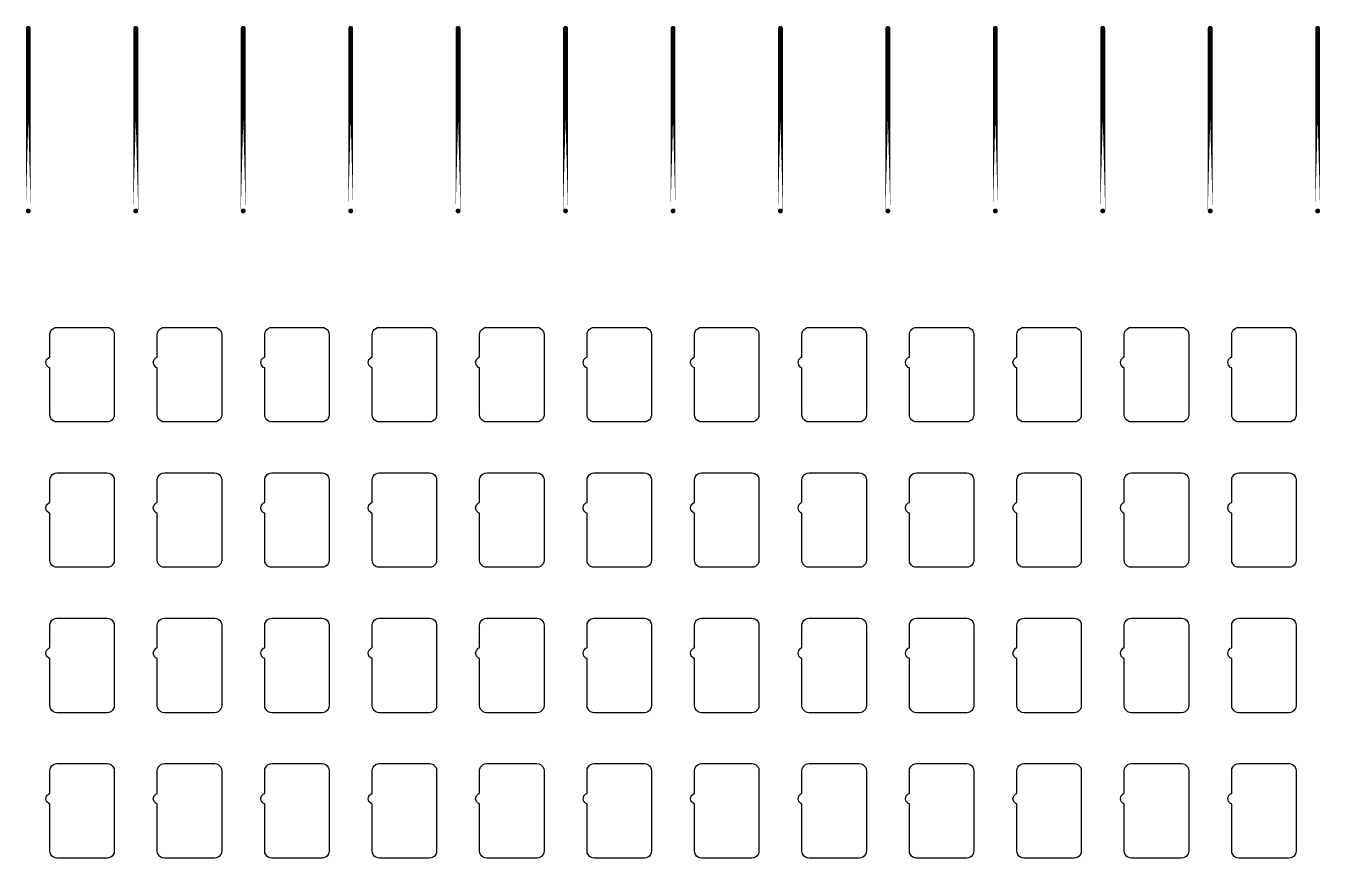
# Model space of a CAD drawing. Extents: x 11 to 212, y 11 to 212.
# Drawn here: x 144.69 to 165.95, y 161.77 to 175.44 of the extents above; entities that cross this region are included whole.
import ezdxf

# ---------------------------------------------------------------- set-up
doc = ezdxf.new("R2010")
doc.units = 0
doc.layers.get('0').update_dxf_attribs({"linetype": 'continuous'})
doc.layers.add('C2', color=7, linetype='continuous')

# ---------------------------------------------------------------- blocks, each defined once
blk = doc.blocks.new('cutlineendpoint')
at = {"const_width": 0.04}
blk.add_lwpolyline([(-0.02, 0, 1), (0.02, 0, 1)], format="xyb", close=True, dxfattribs=at)

msp = doc.modelspace()

# ---------------------------------------------------------------- linework, layer by layer
at = {"layer": 'C2', "const_width": 0.08}
for points in [[(144.729, 172.4), (144.729, 175.4)], [(146.494, 172.4), (146.494, 175.4)], [(148.259, 172.4), (148.259, 175.4)], [(150.024, 172.4), (150.024, 175.4)], [(151.788, 172.4), (151.788, 175.4)], [(153.553, 172.4), (153.553, 175.4)], [(155.318, 172.4), (155.318, 175.4)], [(157.082, 172.4), (157.082, 175.4)], [(158.847, 172.4), (158.847, 175.4)], [(160.612, 172.4), (160.612, 175.4)], [(162.376, 172.4), (162.376, 175.4)], [(164.141, 172.4), (164.141, 175.4)], [(165.906, 172.4), (165.906, 175.4)]]:
    msp.add_lwpolyline(points, close=True, dxfattribs=at)
at = {"layer": 'C2'}
for points in [[(146.024, 170.488), (146.054, 170.484), (146.082, 170.472), (146.107, 170.454), (146.125, 170.429), (146.137, 170.401), (146.141, 170.371), (146.141, 169.053), (146.137, 169.022), (146.125, 168.994), (146.107, 168.97), (146.082, 168.951), (146.054, 168.939), (146.024, 168.935), (145.2, 168.935), (145.17, 168.939), (145.141, 168.951), (145.117, 168.97), (145.098, 168.994), (145.086, 169.022), (145.082, 169.053), (145.082, 169.826), (145.065, 169.83), (145.03, 169.865), (145.018, 169.912), (145.03, 169.959), (145.065, 169.993), (145.082, 169.998), (145.082, 170.371), (145.086, 170.401), (145.098, 170.429), (145.117, 170.454), (145.141, 170.472), (145.17, 170.484), (145.2, 170.488)], [(147.788, 170.488), (147.819, 170.484), (147.847, 170.472), (147.871, 170.454), (147.89, 170.429), (147.902, 170.401), (147.906, 170.371), (147.906, 169.053), (147.902, 169.022), (147.89, 168.994), (147.871, 168.97), (147.847, 168.951), (147.819, 168.939), (147.788, 168.935), (146.965, 168.935), (146.934, 168.939), (146.906, 168.951), (146.882, 168.97), (146.863, 168.994), (146.851, 169.022), (146.847, 169.053), (146.847, 169.826), (146.829, 169.83), (146.795, 169.865), (146.782, 169.912), (146.795, 169.959), (146.829, 169.993), (146.847, 169.998), (146.847, 170.371), (146.851, 170.401), (146.863, 170.429), (146.882, 170.454), (146.906, 170.472), (146.934, 170.484), (146.965, 170.488)], [(149.553, 170.488), (149.583, 170.484), (149.612, 170.472), (149.636, 170.454), (149.655, 170.429), (149.667, 170.401), (149.671, 170.371), (149.671, 169.053), (149.667, 169.022), (149.655, 168.994), (149.636, 168.97), (149.612, 168.951), (149.583, 168.939), (149.553, 168.935), (148.729, 168.935), (148.699, 168.939), (148.671, 168.951), (148.646, 168.97), (148.628, 168.994), (148.616, 169.022), (148.612, 169.053), (148.612, 169.826), (148.594, 169.83), (148.56, 169.865), (148.547, 169.912), (148.56, 169.959), (148.594, 169.993), (148.612, 169.998), (148.612, 170.371), (148.616, 170.401), (148.628, 170.429), (148.646, 170.454), (148.671, 170.472), (148.699, 170.484), (148.729, 170.488)], [(151.318, 170.488), (151.348, 170.484), (151.376, 170.472), (151.401, 170.454), (151.42, 170.429), (151.431, 170.401), (151.435, 170.371), (151.435, 169.053), (151.431, 169.022), (151.42, 168.994), (151.401, 168.97), (151.376, 168.951), (151.348, 168.939), (151.318, 168.935), (150.494, 168.935), (150.464, 168.939), (150.435, 168.951), (150.411, 168.97), (150.392, 168.994), (150.38, 169.022), (150.376, 169.053), (150.376, 169.826), (150.359, 169.83), (150.324, 169.865), (150.312, 169.912), (150.324, 169.959), (150.359, 169.993), (150.376, 169.998), (150.376, 170.371), (150.38, 170.401), (150.392, 170.429), (150.411, 170.454), (150.435, 170.472), (150.464, 170.484), (150.494, 170.488)], [(153.082, 170.488), (153.113, 170.484), (153.141, 170.472), (153.166, 170.454), (153.184, 170.429), (153.196, 170.401), (153.2, 170.371), (153.2, 169.053), (153.196, 169.022), (153.184, 168.994), (153.166, 168.97), (153.141, 168.951), (153.113, 168.939), (153.082, 168.935), (152.259, 168.935), (152.228, 168.939), (152.2, 168.951), (152.176, 168.97), (152.157, 168.994), (152.145, 169.022), (152.141, 169.053), (152.141, 169.826), (152.124, 169.83), (152.089, 169.865), (152.076, 169.912), (152.089, 169.959), (152.124, 169.993), (152.141, 169.998), (152.141, 170.371), (152.145, 170.401), (152.157, 170.429), (152.176, 170.454), (152.2, 170.472), (152.228, 170.484), (152.259, 170.488)], [(154.847, 170.488), (154.878, 170.484), (154.906, 170.472), (154.93, 170.454), (154.949, 170.429), (154.961, 170.401), (154.965, 170.371), (154.965, 169.053), (154.961, 169.022), (154.949, 168.994), (154.93, 168.97), (154.906, 168.951), (154.878, 168.939), (154.847, 168.935), (154.024, 168.935), (153.993, 168.939), (153.965, 168.951), (153.94, 168.97), (153.922, 168.994), (153.91, 169.022), (153.906, 169.053), (153.906, 169.826), (153.888, 169.83), (153.854, 169.865), (153.841, 169.912), (153.854, 169.959), (153.888, 169.993), (153.906, 169.998), (153.906, 170.371), (153.91, 170.401), (153.922, 170.429), (153.94, 170.454), (153.965, 170.472), (153.993, 170.484), (154.024, 170.488)], [(156.612, 170.488), (156.642, 170.484), (156.671, 170.472), (156.695, 170.454), (156.714, 170.429), (156.725, 170.401), (156.729, 170.371), (156.729, 169.053), (156.725, 169.022), (156.714, 168.994), (156.695, 168.97), (156.671, 168.951), (156.642, 168.939), (156.612, 168.935), (155.788, 168.935), (155.758, 168.939), (155.729, 168.951), (155.705, 168.97), (155.686, 168.994), (155.675, 169.022), (155.671, 169.053), (155.671, 169.826), (155.653, 169.83), (155.618, 169.865), (155.606, 169.912), (155.618, 169.959), (155.653, 169.993), (155.671, 169.998), (155.671, 170.371), (155.675, 170.401), (155.686, 170.429), (155.705, 170.454), (155.729, 170.472), (155.758, 170.484), (155.788, 170.488)], [(158.376, 170.488), (158.407, 170.484), (158.435, 170.472), (158.46, 170.454), (158.478, 170.429), (158.49, 170.401), (158.494, 170.371), (158.494, 169.053), (158.49, 169.022), (158.478, 168.994), (158.46, 168.97), (158.435, 168.951), (158.407, 168.939), (158.376, 168.935), (157.553, 168.935), (157.522, 168.939), (157.494, 168.951), (157.47, 168.97), (157.451, 168.994), (157.439, 169.022), (157.435, 169.053), (157.435, 169.826), (157.418, 169.83), (157.383, 169.865), (157.371, 169.912), (157.383, 169.959), (157.418, 169.993), (157.435, 169.998), (157.435, 170.371), (157.439, 170.401), (157.451, 170.429), (157.47, 170.454), (157.494, 170.472), (157.522, 170.484), (157.553, 170.488)], [(160.141, 170.488), (160.172, 170.484), (160.2, 170.472), (160.224, 170.454), (160.243, 170.429), (160.255, 170.401), (160.259, 170.371), (160.259, 169.053), (160.255, 169.022), (160.243, 168.994), (160.224, 168.97), (160.2, 168.951), (160.172, 168.939), (160.141, 168.935), (159.318, 168.935), (159.287, 168.939), (159.259, 168.951), (159.234, 168.97), (159.216, 168.994), (159.204, 169.022), (159.2, 169.053), (159.2, 169.826), (159.182, 169.83), (159.148, 169.865), (159.135, 169.912), (159.148, 169.959), (159.182, 169.993), (159.2, 169.998), (159.2, 170.371), (159.204, 170.401), (159.216, 170.429), (159.234, 170.454), (159.259, 170.472), (159.287, 170.484), (159.318, 170.488)], [(161.906, 170.488), (161.936, 170.484), (161.965, 170.472), (161.989, 170.454), (162.008, 170.429), (162.02, 170.401), (162.024, 170.371), (162.024, 169.053), (162.02, 169.022), (162.008, 168.994), (161.989, 168.97), (161.965, 168.951), (161.936, 168.939), (161.906, 168.935), (161.082, 168.935), (161.052, 168.939), (161.024, 168.951), (160.999, 168.97), (160.98, 168.994), (160.969, 169.022), (160.965, 169.053), (160.965, 169.826), (160.947, 169.83), (160.913, 169.865), (160.9, 169.912), (160.913, 169.959), (160.947, 169.993), (160.965, 169.998), (160.965, 170.371), (160.969, 170.401), (160.98, 170.429), (160.999, 170.454), (161.024, 170.472), (161.052, 170.484), (161.082, 170.488)], [(163.671, 170.488), (163.701, 170.484), (163.729, 170.472), (163.754, 170.454), (163.772, 170.429), (163.784, 170.401), (163.788, 170.371), (163.788, 169.053), (163.784, 169.022), (163.772, 168.994), (163.754, 168.97), (163.729, 168.951), (163.701, 168.939), (163.671, 168.935), (162.847, 168.935), (162.817, 168.939), (162.788, 168.951), (162.764, 168.97), (162.745, 168.994), (162.733, 169.022), (162.729, 169.053), (162.729, 169.826), (162.712, 169.83), (162.677, 169.865), (162.665, 169.912), (162.677, 169.959), (162.712, 169.993), (162.729, 169.998), (162.729, 170.371), (162.733, 170.401), (162.745, 170.429), (162.764, 170.454), (162.788, 170.472), (162.817, 170.484), (162.847, 170.488)], [(165.435, 170.488), (165.466, 170.484), (165.494, 170.472), (165.518, 170.454), (165.537, 170.429), (165.549, 170.401), (165.553, 170.371), (165.553, 169.053), (165.549, 169.022), (165.537, 168.994), (165.518, 168.97), (165.494, 168.951), (165.466, 168.939), (165.435, 168.935), (164.612, 168.935), (164.581, 168.939), (164.553, 168.951), (164.529, 168.97), (164.51, 168.994), (164.498, 169.022), (164.494, 169.053), (164.494, 169.826), (164.476, 169.83), (164.442, 169.865), (164.429, 169.912), (164.442, 169.959), (164.476, 169.993), (164.494, 169.998), (164.494, 170.371), (164.498, 170.401), (164.51, 170.429), (164.529, 170.454), (164.553, 170.472), (164.581, 170.484), (164.612, 170.488)], [(146.024, 168.1), (146.054, 168.096), (146.082, 168.084), (146.107, 168.066), (146.125, 168.041), (146.137, 168.013), (146.141, 167.982), (146.141, 166.665), (146.137, 166.634), (146.125, 166.606), (146.107, 166.582), (146.082, 166.563), (146.054, 166.551), (146.024, 166.547), (145.2, 166.547), (145.17, 166.551), (145.141, 166.563), (145.117, 166.582), (145.098, 166.606), (145.086, 166.634), (145.082, 166.665), (145.082, 167.437), (145.065, 167.442), (145.03, 167.476), (145.018, 167.524), (145.03, 167.571), (145.065, 167.605), (145.082, 167.61), (145.082, 167.982), (145.086, 168.013), (145.098, 168.041), (145.117, 168.066), (145.141, 168.084), (145.17, 168.096), (145.2, 168.1)], [(147.788, 168.1), (147.819, 168.096), (147.847, 168.084), (147.871, 168.066), (147.89, 168.041), (147.902, 168.013), (147.906, 167.982), (147.906, 166.665), (147.902, 166.634), (147.89, 166.606), (147.871, 166.582), (147.847, 166.563), (147.819, 166.551), (147.788, 166.547), (146.965, 166.547), (146.934, 166.551), (146.906, 166.563), (146.882, 166.582), (146.863, 166.606), (146.851, 166.634), (146.847, 166.665), (146.847, 167.437), (146.829, 167.442), (146.795, 167.476), (146.782, 167.524), (146.795, 167.571), (146.829, 167.605), (146.847, 167.61), (146.847, 167.982), (146.851, 168.013), (146.863, 168.041), (146.882, 168.066), (146.906, 168.084), (146.934, 168.096), (146.965, 168.1)], [(149.553, 168.1), (149.583, 168.096), (149.612, 168.084), (149.636, 168.066), (149.655, 168.041), (149.667, 168.013), (149.671, 167.982), (149.671, 166.665), (149.667, 166.634), (149.655, 166.606), (149.636, 166.582), (149.612, 166.563), (149.583, 166.551), (149.553, 166.547), (148.729, 166.547), (148.699, 166.551), (148.671, 166.563), (148.646, 166.582), (148.628, 166.606), (148.616, 166.634), (148.612, 166.665), (148.612, 167.437), (148.594, 167.442), (148.56, 167.476), (148.547, 167.524), (148.56, 167.571), (148.594, 167.605), (148.612, 167.61), (148.612, 167.982), (148.616, 168.013), (148.628, 168.041), (148.646, 168.066), (148.671, 168.084), (148.699, 168.096), (148.729, 168.1)], [(151.318, 168.1), (151.348, 168.096), (151.376, 168.084), (151.401, 168.066), (151.42, 168.041), (151.431, 168.013), (151.435, 167.982), (151.435, 166.665), (151.431, 166.634), (151.42, 166.606), (151.401, 166.582), (151.376, 166.563), (151.348, 166.551), (151.318, 166.547), (150.494, 166.547), (150.464, 166.551), (150.435, 166.563), (150.411, 166.582), (150.392, 166.606), (150.38, 166.634), (150.376, 166.665), (150.376, 167.437), (150.359, 167.442), (150.324, 167.476), (150.312, 167.524), (150.324, 167.571), (150.359, 167.605), (150.376, 167.61), (150.376, 167.982), (150.38, 168.013), (150.392, 168.041), (150.411, 168.066), (150.435, 168.084), (150.464, 168.096), (150.494, 168.1)], [(153.082, 168.1), (153.113, 168.096), (153.141, 168.084), (153.166, 168.066), (153.184, 168.041), (153.196, 168.013), (153.2, 167.982), (153.2, 166.665), (153.196, 166.634), (153.184, 166.606), (153.166, 166.582), (153.141, 166.563), (153.113, 166.551), (153.082, 166.547), (152.259, 166.547), (152.228, 166.551), (152.2, 166.563), (152.176, 166.582), (152.157, 166.606), (152.145, 166.634), (152.141, 166.665), (152.141, 167.437), (152.124, 167.442), (152.089, 167.476), (152.076, 167.524), (152.089, 167.571), (152.124, 167.605), (152.141, 167.61), (152.141, 167.982), (152.145, 168.013), (152.157, 168.041), (152.176, 168.066), (152.2, 168.084), (152.228, 168.096), (152.259, 168.1)], [(154.847, 168.1), (154.878, 168.096), (154.906, 168.084), (154.93, 168.066), (154.949, 168.041), (154.961, 168.013), (154.965, 167.982), (154.965, 166.665), (154.961, 166.634), (154.949, 166.606), (154.93, 166.582), (154.906, 166.563), (154.878, 166.551), (154.847, 166.547), (154.024, 166.547), (153.993, 166.551), (153.965, 166.563), (153.94, 166.582), (153.922, 166.606), (153.91, 166.634), (153.906, 166.665), (153.906, 167.437), (153.888, 167.442), (153.854, 167.476), (153.841, 167.524), (153.854, 167.571), (153.888, 167.605), (153.906, 167.61), (153.906, 167.982), (153.91, 168.013), (153.922, 168.041), (153.94, 168.066), (153.965, 168.084), (153.993, 168.096), (154.024, 168.1)], [(156.612, 168.1), (156.642, 168.096), (156.671, 168.084), (156.695, 168.066), (156.714, 168.041), (156.725, 168.013), (156.729, 167.982), (156.729, 166.665), (156.725, 166.634), (156.714, 166.606), (156.695, 166.582), (156.671, 166.563), (156.642, 166.551), (156.612, 166.547), (155.788, 166.547), (155.758, 166.551), (155.729, 166.563), (155.705, 166.582), (155.686, 166.606), (155.675, 166.634), (155.671, 166.665), (155.671, 167.437), (155.653, 167.442), (155.618, 167.476), (155.606, 167.524), (155.618, 167.571), (155.653, 167.605), (155.671, 167.61), (155.671, 167.982), (155.675, 168.013), (155.686, 168.041), (155.705, 168.066), (155.729, 168.084), (155.758, 168.096), (155.788, 168.1)], [(158.376, 168.1), (158.407, 168.096), (158.435, 168.084), (158.46, 168.066), (158.478, 168.041), (158.49, 168.013), (158.494, 167.982), (158.494, 166.665), (158.49, 166.634), (158.478, 166.606), (158.46, 166.582), (158.435, 166.563), (158.407, 166.551), (158.376, 166.547), (157.553, 166.547), (157.522, 166.551), (157.494, 166.563), (157.47, 166.582), (157.451, 166.606), (157.439, 166.634), (157.435, 166.665), (157.435, 167.437), (157.418, 167.442), (157.383, 167.476), (157.371, 167.524), (157.383, 167.571), (157.418, 167.605), (157.435, 167.61), (157.435, 167.982), (157.439, 168.013), (157.451, 168.041), (157.47, 168.066), (157.494, 168.084), (157.522, 168.096), (157.553, 168.1)], [(160.141, 168.1), (160.172, 168.096), (160.2, 168.084), (160.224, 168.066), (160.243, 168.041), (160.255, 168.013), (160.259, 167.982), (160.259, 166.665), (160.255, 166.634), (160.243, 166.606), (160.224, 166.582), (160.2, 166.563), (160.172, 166.551), (160.141, 166.547), (159.318, 166.547), (159.287, 166.551), (159.259, 166.563), (159.234, 166.582), (159.216, 166.606), (159.204, 166.634), (159.2, 166.665), (159.2, 167.437), (159.182, 167.442), (159.148, 167.476), (159.135, 167.524), (159.148, 167.571), (159.182, 167.605), (159.2, 167.61), (159.2, 167.982), (159.204, 168.013), (159.216, 168.041), (159.234, 168.066), (159.259, 168.084), (159.287, 168.096), (159.318, 168.1)], [(161.906, 168.1), (161.936, 168.096), (161.965, 168.084), (161.989, 168.066), (162.008, 168.041), (162.02, 168.013), (162.024, 167.982), (162.024, 166.665), (162.02, 166.634), (162.008, 166.606), (161.989, 166.582), (161.965, 166.563), (161.936, 166.551), (161.906, 166.547), (161.082, 166.547), (161.052, 166.551), (161.024, 166.563), (160.999, 166.582), (160.98, 166.606), (160.969, 166.634), (160.965, 166.665), (160.965, 167.437), (160.947, 167.442), (160.913, 167.476), (160.9, 167.524), (160.913, 167.571), (160.947, 167.605), (160.965, 167.61), (160.965, 167.982), (160.969, 168.013), (160.98, 168.041), (160.999, 168.066), (161.024, 168.084), (161.052, 168.096), (161.082, 168.1)], [(163.671, 168.1), (163.701, 168.096), (163.729, 168.084), (163.754, 168.066), (163.772, 168.041), (163.784, 168.013), (163.788, 167.982), (163.788, 166.665), (163.784, 166.634), (163.772, 166.606), (163.754, 166.582), (163.729, 166.563), (163.701, 166.551), (163.671, 166.547), (162.847, 166.547), (162.817, 166.551), (162.788, 166.563), (162.764, 166.582), (162.745, 166.606), (162.733, 166.634), (162.729, 166.665), (162.729, 167.437), (162.712, 167.442), (162.677, 167.476), (162.665, 167.524), (162.677, 167.571), (162.712, 167.605), (162.729, 167.61), (162.729, 167.982), (162.733, 168.013), (162.745, 168.041), (162.764, 168.066), (162.788, 168.084), (162.817, 168.096), (162.847, 168.1)], [(165.435, 168.1), (165.466, 168.096), (165.494, 168.084), (165.518, 168.066), (165.537, 168.041), (165.549, 168.013), (165.553, 167.982), (165.553, 166.665), (165.549, 166.634), (165.537, 166.606), (165.518, 166.582), (165.494, 166.563), (165.466, 166.551), (165.435, 166.547), (164.612, 166.547), (164.581, 166.551), (164.553, 166.563), (164.529, 166.582), (164.51, 166.606), (164.498, 166.634), (164.494, 166.665), (164.494, 167.437), (164.476, 167.442), (164.442, 167.476), (164.429, 167.524), (164.442, 167.571), (164.476, 167.605), (164.494, 167.61), (164.494, 167.982), (164.498, 168.013), (164.51, 168.041), (164.529, 168.066), (164.553, 168.084), (164.581, 168.096), (164.612, 168.1)], [(146.024, 165.712), (146.054, 165.708), (146.082, 165.696), (146.107, 165.677), (146.125, 165.653), (146.137, 165.625), (146.141, 165.594), (146.141, 164.276), (146.137, 164.246), (146.125, 164.218), (146.107, 164.193), (146.082, 164.175), (146.054, 164.163), (146.024, 164.159), (145.2, 164.159), (145.17, 164.163), (145.141, 164.175), (145.117, 164.193), (145.098, 164.218), (145.086, 164.246), (145.082, 164.276), (145.082, 165.049), (145.065, 165.054), (145.03, 165.088), (145.018, 165.135), (145.03, 165.182), (145.065, 165.217), (145.082, 165.222), (145.082, 165.594), (145.086, 165.625), (145.098, 165.653), (145.117, 165.677), (145.141, 165.696), (145.17, 165.708), (145.2, 165.712)], [(147.788, 165.712), (147.819, 165.708), (147.847, 165.696), (147.871, 165.677), (147.89, 165.653), (147.902, 165.625), (147.906, 165.594), (147.906, 164.276), (147.902, 164.246), (147.89, 164.218), (147.871, 164.193), (147.847, 164.175), (147.819, 164.163), (147.788, 164.159), (146.965, 164.159), (146.934, 164.163), (146.906, 164.175), (146.882, 164.193), (146.863, 164.218), (146.851, 164.246), (146.847, 164.276), (146.847, 165.049), (146.829, 165.054), (146.795, 165.088), (146.782, 165.135), (146.795, 165.182), (146.829, 165.217), (146.847, 165.222), (146.847, 165.594), (146.851, 165.625), (146.863, 165.653), (146.882, 165.677), (146.906, 165.696), (146.934, 165.708), (146.965, 165.712)], [(149.553, 165.712), (149.583, 165.708), (149.612, 165.696), (149.636, 165.677), (149.655, 165.653), (149.667, 165.625), (149.671, 165.594), (149.671, 164.276), (149.667, 164.246), (149.655, 164.218), (149.636, 164.193), (149.612, 164.175), (149.583, 164.163), (149.553, 164.159), (148.729, 164.159), (148.699, 164.163), (148.671, 164.175), (148.646, 164.193), (148.628, 164.218), (148.616, 164.246), (148.612, 164.276), (148.612, 165.049), (148.594, 165.054), (148.56, 165.088), (148.547, 165.135), (148.56, 165.182), (148.594, 165.217), (148.612, 165.222), (148.612, 165.594), (148.616, 165.625), (148.628, 165.653), (148.646, 165.677), (148.671, 165.696), (148.699, 165.708), (148.729, 165.712)], [(151.318, 165.712), (151.348, 165.708), (151.376, 165.696), (151.401, 165.677), (151.42, 165.653), (151.431, 165.625), (151.435, 165.594), (151.435, 164.276), (151.431, 164.246), (151.42, 164.218), (151.401, 164.193), (151.376, 164.175), (151.348, 164.163), (151.318, 164.159), (150.494, 164.159), (150.464, 164.163), (150.435, 164.175), (150.411, 164.193), (150.392, 164.218), (150.38, 164.246), (150.376, 164.276), (150.376, 165.049), (150.359, 165.054), (150.324, 165.088), (150.312, 165.135), (150.324, 165.182), (150.359, 165.217), (150.376, 165.222), (150.376, 165.594), (150.38, 165.625), (150.392, 165.653), (150.411, 165.677), (150.435, 165.696), (150.464, 165.708), (150.494, 165.712)], [(153.082, 165.712), (153.113, 165.708), (153.141, 165.696), (153.166, 165.677), (153.184, 165.653), (153.196, 165.625), (153.2, 165.594), (153.2, 164.276), (153.196, 164.246), (153.184, 164.218), (153.166, 164.193), (153.141, 164.175), (153.113, 164.163), (153.082, 164.159), (152.259, 164.159), (152.228, 164.163), (152.2, 164.175), (152.176, 164.193), (152.157, 164.218), (152.145, 164.246), (152.141, 164.276), (152.141, 165.049), (152.124, 165.054), (152.089, 165.088), (152.076, 165.135), (152.089, 165.182), (152.124, 165.217), (152.141, 165.222), (152.141, 165.594), (152.145, 165.625), (152.157, 165.653), (152.176, 165.677), (152.2, 165.696), (152.228, 165.708), (152.259, 165.712)], [(154.847, 165.712), (154.878, 165.708), (154.906, 165.696), (154.93, 165.677), (154.949, 165.653), (154.961, 165.625), (154.965, 165.594), (154.965, 164.276), (154.961, 164.246), (154.949, 164.218), (154.93, 164.193), (154.906, 164.175), (154.878, 164.163), (154.847, 164.159), (154.024, 164.159), (153.993, 164.163), (153.965, 164.175), (153.94, 164.193), (153.922, 164.218), (153.91, 164.246), (153.906, 164.276), (153.906, 165.049), (153.888, 165.054), (153.854, 165.088), (153.841, 165.135), (153.854, 165.182), (153.888, 165.217), (153.906, 165.222), (153.906, 165.594), (153.91, 165.625), (153.922, 165.653), (153.94, 165.677), (153.965, 165.696), (153.993, 165.708), (154.024, 165.712)], [(156.612, 165.712), (156.642, 165.708), (156.671, 165.696), (156.695, 165.677), (156.714, 165.653), (156.725, 165.625), (156.729, 165.594), (156.729, 164.276), (156.725, 164.246), (156.714, 164.218), (156.695, 164.193), (156.671, 164.175), (156.642, 164.163), (156.612, 164.159), (155.788, 164.159), (155.758, 164.163), (155.729, 164.175), (155.705, 164.193), (155.686, 164.218), (155.675, 164.246), (155.671, 164.276), (155.671, 165.049), (155.653, 165.054), (155.618, 165.088), (155.606, 165.135), (155.618, 165.182), (155.653, 165.217), (155.671, 165.222), (155.671, 165.594), (155.675, 165.625), (155.686, 165.653), (155.705, 165.677), (155.729, 165.696), (155.758, 165.708), (155.788, 165.712)], [(158.376, 165.712), (158.407, 165.708), (158.435, 165.696), (158.46, 165.677), (158.478, 165.653), (158.49, 165.625), (158.494, 165.594), (158.494, 164.276), (158.49, 164.246), (158.478, 164.218), (158.46, 164.193), (158.435, 164.175), (158.407, 164.163), (158.376, 164.159), (157.553, 164.159), (157.522, 164.163), (157.494, 164.175), (157.47, 164.193), (157.451, 164.218), (157.439, 164.246), (157.435, 164.276), (157.435, 165.049), (157.418, 165.054), (157.383, 165.088), (157.371, 165.135), (157.383, 165.182), (157.418, 165.217), (157.435, 165.222), (157.435, 165.594), (157.439, 165.625), (157.451, 165.653), (157.47, 165.677), (157.494, 165.696), (157.522, 165.708), (157.553, 165.712)], [(160.141, 165.712), (160.172, 165.708), (160.2, 165.696), (160.224, 165.677), (160.243, 165.653), (160.255, 165.625), (160.259, 165.594), (160.259, 164.276), (160.255, 164.246), (160.243, 164.218), (160.224, 164.193), (160.2, 164.175), (160.172, 164.163), (160.141, 164.159), (159.318, 164.159), (159.287, 164.163), (159.259, 164.175), (159.234, 164.193), (159.216, 164.218), (159.204, 164.246), (159.2, 164.276), (159.2, 165.049), (159.182, 165.054), (159.148, 165.088), (159.135, 165.135), (159.148, 165.182), (159.182, 165.217), (159.2, 165.222), (159.2, 165.594), (159.204, 165.625), (159.216, 165.653), (159.234, 165.677), (159.259, 165.696), (159.287, 165.708), (159.318, 165.712)], [(161.906, 165.712), (161.936, 165.708), (161.965, 165.696), (161.989, 165.677), (162.008, 165.653), (162.02, 165.625), (162.024, 165.594), (162.024, 164.276), (162.02, 164.246), (162.008, 164.218), (161.989, 164.193), (161.965, 164.175), (161.936, 164.163), (161.906, 164.159), (161.082, 164.159), (161.052, 164.163), (161.024, 164.175), (160.999, 164.193), (160.98, 164.218), (160.969, 164.246), (160.965, 164.276), (160.965, 165.049), (160.947, 165.054), (160.913, 165.088), (160.9, 165.135), (160.913, 165.182), (160.947, 165.217), (160.965, 165.222), (160.965, 165.594), (160.969, 165.625), (160.98, 165.653), (160.999, 165.677), (161.024, 165.696), (161.052, 165.708), (161.082, 165.712)], [(163.671, 165.712), (163.701, 165.708), (163.729, 165.696), (163.754, 165.677), (163.772, 165.653), (163.784, 165.625), (163.788, 165.594), (163.788, 164.276), (163.784, 164.246), (163.772, 164.218), (163.754, 164.193), (163.729, 164.175), (163.701, 164.163), (163.671, 164.159), (162.847, 164.159), (162.817, 164.163), (162.788, 164.175), (162.764, 164.193), (162.745, 164.218), (162.733, 164.246), (162.729, 164.276), (162.729, 165.049), (162.712, 165.054), (162.677, 165.088), (162.665, 165.135), (162.677, 165.182), (162.712, 165.217), (162.729, 165.222), (162.729, 165.594), (162.733, 165.625), (162.745, 165.653), (162.764, 165.677), (162.788, 165.696), (162.817, 165.708), (162.847, 165.712)], [(165.435, 165.712), (165.466, 165.708), (165.494, 165.696), (165.518, 165.677), (165.537, 165.653), (165.549, 165.625), (165.553, 165.594), (165.553, 164.276), (165.549, 164.246), (165.537, 164.218), (165.518, 164.193), (165.494, 164.175), (165.466, 164.163), (165.435, 164.159), (164.612, 164.159), (164.581, 164.163), (164.553, 164.175), (164.529, 164.193), (164.51, 164.218), (164.498, 164.246), (164.494, 164.276), (164.494, 165.049), (164.476, 165.054), (164.442, 165.088), (164.429, 165.135), (164.442, 165.182), (164.476, 165.217), (164.494, 165.222), (164.494, 165.594), (164.498, 165.625), (164.51, 165.653), (164.529, 165.677), (164.553, 165.696), (164.581, 165.708), (164.612, 165.712)], [(146.024, 163.324), (146.054, 163.32), (146.082, 163.308), (146.107, 163.289), (146.125, 163.265), (146.137, 163.236), (146.141, 163.206), (146.141, 161.888), (146.137, 161.858), (146.125, 161.829), (146.107, 161.805), (146.082, 161.786), (146.054, 161.775), (146.024, 161.771), (145.2, 161.771), (145.17, 161.775), (145.141, 161.786), (145.117, 161.805), (145.098, 161.829), (145.086, 161.858), (145.082, 161.888), (145.082, 162.661), (145.065, 162.666), (145.03, 162.7), (145.018, 162.747), (145.03, 162.794), (145.065, 162.829), (145.082, 162.833), (145.082, 163.206), (145.086, 163.236), (145.098, 163.265), (145.117, 163.289), (145.141, 163.308), (145.17, 163.32), (145.2, 163.324)], [(147.788, 163.324), (147.819, 163.32), (147.847, 163.308), (147.871, 163.289), (147.89, 163.265), (147.902, 163.236), (147.906, 163.206), (147.906, 161.888), (147.902, 161.858), (147.89, 161.829), (147.871, 161.805), (147.847, 161.786), (147.819, 161.775), (147.788, 161.771), (146.965, 161.771), (146.934, 161.775), (146.906, 161.786), (146.882, 161.805), (146.863, 161.829), (146.851, 161.858), (146.847, 161.888), (146.847, 162.661), (146.829, 162.666), (146.795, 162.7), (146.782, 162.747), (146.795, 162.794), (146.829, 162.829), (146.847, 162.833), (146.847, 163.206), (146.851, 163.236), (146.863, 163.265), (146.882, 163.289), (146.906, 163.308), (146.934, 163.32), (146.965, 163.324)], [(149.553, 163.324), (149.583, 163.32), (149.612, 163.308), (149.636, 163.289), (149.655, 163.265), (149.667, 163.236), (149.671, 163.206), (149.671, 161.888), (149.667, 161.858), (149.655, 161.829), (149.636, 161.805), (149.612, 161.786), (149.583, 161.775), (149.553, 161.771), (148.729, 161.771), (148.699, 161.775), (148.671, 161.786), (148.646, 161.805), (148.628, 161.829), (148.616, 161.858), (148.612, 161.888), (148.612, 162.661), (148.594, 162.666), (148.56, 162.7), (148.547, 162.747), (148.56, 162.794), (148.594, 162.829), (148.612, 162.833), (148.612, 163.206), (148.616, 163.236), (148.628, 163.265), (148.646, 163.289), (148.671, 163.308), (148.699, 163.32), (148.729, 163.324)], [(151.318, 163.324), (151.348, 163.32), (151.376, 163.308), (151.401, 163.289), (151.42, 163.265), (151.431, 163.236), (151.435, 163.206), (151.435, 161.888), (151.431, 161.858), (151.42, 161.829), (151.401, 161.805), (151.376, 161.786), (151.348, 161.775), (151.318, 161.771), (150.494, 161.771), (150.464, 161.775), (150.435, 161.786), (150.411, 161.805), (150.392, 161.829), (150.38, 161.858), (150.376, 161.888), (150.376, 162.661), (150.359, 162.666), (150.324, 162.7), (150.312, 162.747), (150.324, 162.794), (150.359, 162.829), (150.376, 162.833), (150.376, 163.206), (150.38, 163.236), (150.392, 163.265), (150.411, 163.289), (150.435, 163.308), (150.464, 163.32), (150.494, 163.324)], [(153.082, 163.324), (153.113, 163.32), (153.141, 163.308), (153.166, 163.289), (153.184, 163.265), (153.196, 163.236), (153.2, 163.206), (153.2, 161.888), (153.196, 161.858), (153.184, 161.829), (153.166, 161.805), (153.141, 161.786), (153.113, 161.775), (153.082, 161.771), (152.259, 161.771), (152.228, 161.775), (152.2, 161.786), (152.176, 161.805), (152.157, 161.829), (152.145, 161.858), (152.141, 161.888), (152.141, 162.661), (152.124, 162.666), (152.089, 162.7), (152.076, 162.747), (152.089, 162.794), (152.124, 162.829), (152.141, 162.833), (152.141, 163.206), (152.145, 163.236), (152.157, 163.265), (152.176, 163.289), (152.2, 163.308), (152.228, 163.32), (152.259, 163.324)], [(154.847, 163.324), (154.878, 163.32), (154.906, 163.308), (154.93, 163.289), (154.949, 163.265), (154.961, 163.236), (154.965, 163.206), (154.965, 161.888), (154.961, 161.858), (154.949, 161.829), (154.93, 161.805), (154.906, 161.786), (154.878, 161.775), (154.847, 161.771), (154.024, 161.771), (153.993, 161.775), (153.965, 161.786), (153.94, 161.805), (153.922, 161.829), (153.91, 161.858), (153.906, 161.888), (153.906, 162.661), (153.888, 162.666), (153.854, 162.7), (153.841, 162.747), (153.854, 162.794), (153.888, 162.829), (153.906, 162.833), (153.906, 163.206), (153.91, 163.236), (153.922, 163.265), (153.94, 163.289), (153.965, 163.308), (153.993, 163.32), (154.024, 163.324)], [(156.612, 163.324), (156.642, 163.32), (156.671, 163.308), (156.695, 163.289), (156.714, 163.265), (156.725, 163.236), (156.729, 163.206), (156.729, 161.888), (156.725, 161.858), (156.714, 161.829), (156.695, 161.805), (156.671, 161.786), (156.642, 161.775), (156.612, 161.771), (155.788, 161.771), (155.758, 161.775), (155.729, 161.786), (155.705, 161.805), (155.686, 161.829), (155.675, 161.858), (155.671, 161.888), (155.671, 162.661), (155.653, 162.666), (155.618, 162.7), (155.606, 162.747), (155.618, 162.794), (155.653, 162.829), (155.671, 162.833), (155.671, 163.206), (155.675, 163.236), (155.686, 163.265), (155.705, 163.289), (155.729, 163.308), (155.758, 163.32), (155.788, 163.324)], [(158.376, 163.324), (158.407, 163.32), (158.435, 163.308), (158.46, 163.289), (158.478, 163.265), (158.49, 163.236), (158.494, 163.206), (158.494, 161.888), (158.49, 161.858), (158.478, 161.829), (158.46, 161.805), (158.435, 161.786), (158.407, 161.775), (158.376, 161.771), (157.553, 161.771), (157.522, 161.775), (157.494, 161.786), (157.47, 161.805), (157.451, 161.829), (157.439, 161.858), (157.435, 161.888), (157.435, 162.661), (157.418, 162.666), (157.383, 162.7), (157.371, 162.747), (157.383, 162.794), (157.418, 162.829), (157.435, 162.833), (157.435, 163.206), (157.439, 163.236), (157.451, 163.265), (157.47, 163.289), (157.494, 163.308), (157.522, 163.32), (157.553, 163.324)], [(160.141, 163.324), (160.172, 163.32), (160.2, 163.308), (160.224, 163.289), (160.243, 163.265), (160.255, 163.236), (160.259, 163.206), (160.259, 161.888), (160.255, 161.858), (160.243, 161.829), (160.224, 161.805), (160.2, 161.786), (160.172, 161.775), (160.141, 161.771), (159.318, 161.771), (159.287, 161.775), (159.259, 161.786), (159.234, 161.805), (159.216, 161.829), (159.204, 161.858), (159.2, 161.888), (159.2, 162.661), (159.182, 162.666), (159.148, 162.7), (159.135, 162.747), (159.148, 162.794), (159.182, 162.829), (159.2, 162.833), (159.2, 163.206), (159.204, 163.236), (159.216, 163.265), (159.234, 163.289), (159.259, 163.308), (159.287, 163.32), (159.318, 163.324)], [(161.906, 163.324), (161.936, 163.32), (161.965, 163.308), (161.989, 163.289), (162.008, 163.265), (162.02, 163.236), (162.024, 163.206), (162.024, 161.888), (162.02, 161.858), (162.008, 161.829), (161.989, 161.805), (161.965, 161.786), (161.936, 161.775), (161.906, 161.771), (161.082, 161.771), (161.052, 161.775), (161.024, 161.786), (160.999, 161.805), (160.98, 161.829), (160.969, 161.858), (160.965, 161.888), (160.965, 162.661), (160.947, 162.666), (160.913, 162.7), (160.9, 162.747), (160.913, 162.794), (160.947, 162.829), (160.965, 162.833), (160.965, 163.206), (160.969, 163.236), (160.98, 163.265), (160.999, 163.289), (161.024, 163.308), (161.052, 163.32), (161.082, 163.324)], [(163.671, 163.324), (163.701, 163.32), (163.729, 163.308), (163.754, 163.289), (163.772, 163.265), (163.784, 163.236), (163.788, 163.206), (163.788, 161.888), (163.784, 161.858), (163.772, 161.829), (163.754, 161.805), (163.729, 161.786), (163.701, 161.775), (163.671, 161.771), (162.847, 161.771), (162.817, 161.775), (162.788, 161.786), (162.764, 161.805), (162.745, 161.829), (162.733, 161.858), (162.729, 161.888), (162.729, 162.661), (162.712, 162.666), (162.677, 162.7), (162.665, 162.747), (162.677, 162.794), (162.712, 162.829), (162.729, 162.833), (162.729, 163.206), (162.733, 163.236), (162.745, 163.265), (162.764, 163.289), (162.788, 163.308), (162.817, 163.32), (162.847, 163.324)], [(165.435, 163.324), (165.466, 163.32), (165.494, 163.308), (165.518, 163.289), (165.537, 163.265), (165.549, 163.236), (165.553, 163.206), (165.553, 161.888), (165.549, 161.858), (165.537, 161.829), (165.518, 161.805), (165.494, 161.786), (165.466, 161.775), (165.435, 161.771), (164.612, 161.771), (164.581, 161.775), (164.553, 161.786), (164.529, 161.805), (164.51, 161.829), (164.498, 161.858), (164.494, 161.888), (164.494, 162.661), (164.476, 162.666), (164.442, 162.7), (164.429, 162.747), (164.442, 162.794), (164.476, 162.829), (164.494, 162.833), (164.494, 163.206), (164.498, 163.236), (164.51, 163.265), (164.529, 163.289), (164.553, 163.308), (164.581, 163.32), (164.612, 163.324)]]:
    msp.add_lwpolyline(points, close=True, dxfattribs=at)

# ---------------------------------------------------------------- block references
for p in [(144.729, 175.4), (146.494, 175.4), (148.259, 175.4), (150.024, 175.4), (151.788, 175.4), (153.553, 175.4), (155.318, 175.4), (157.082, 175.4), (158.847, 175.4), (160.612, 175.4), (162.376, 175.4), (164.141, 175.4), (165.906, 175.4), (144.729, 172.4), (146.494, 172.4), (148.259, 172.4), (150.024, 172.4), (151.788, 172.4), (153.553, 172.4), (155.318, 172.4), (157.082, 172.4), (158.847, 172.4), (160.612, 172.4), (162.376, 172.4), (164.141, 172.4), (165.906, 172.4)]:
    msp.add_blockref('cutlineendpoint', p, dxfattribs=at)

doc.saveas('drawing.dxf')
